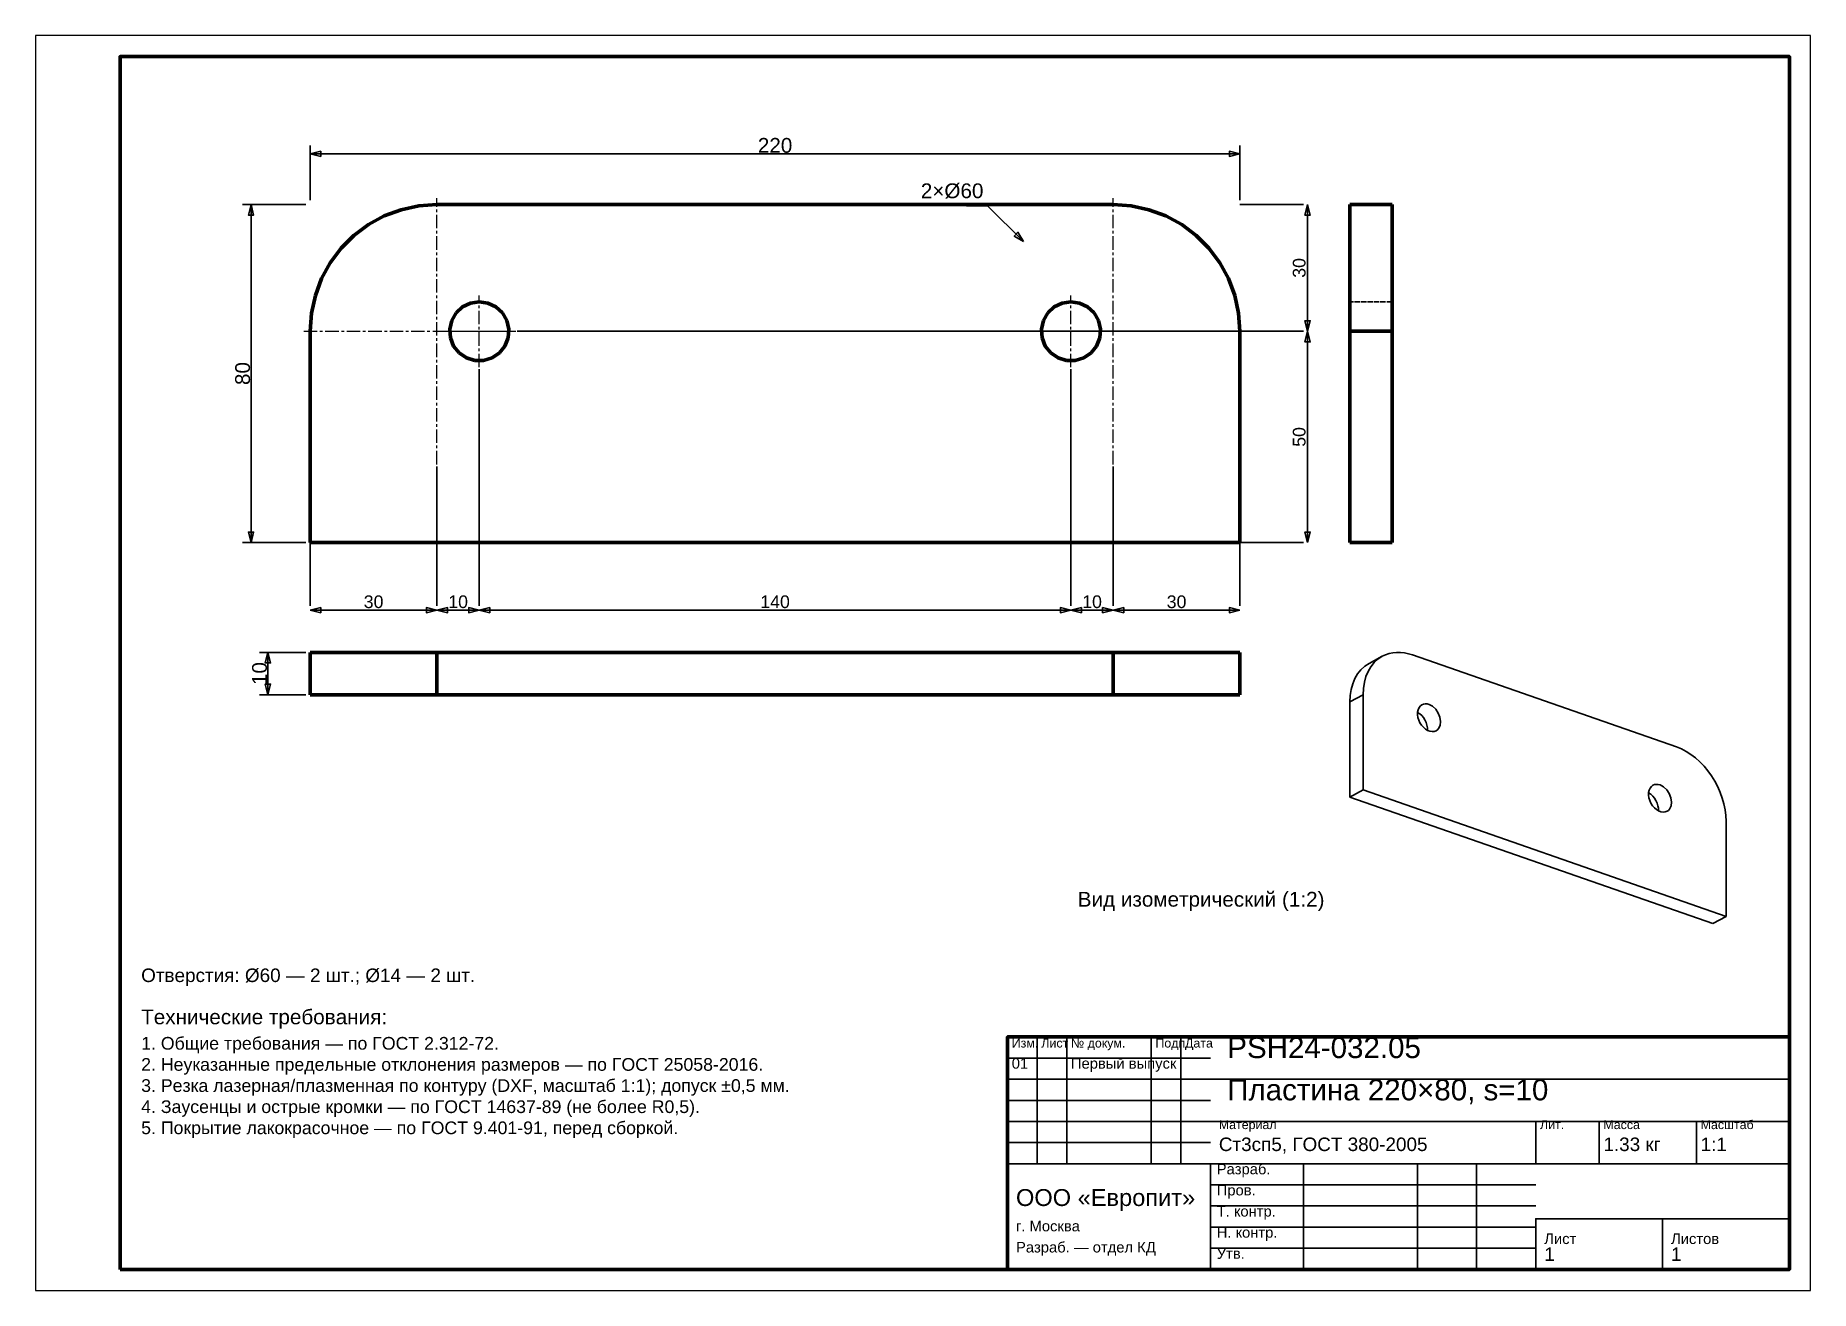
# Model space of a CAD drawing. Header units: millimetres. Extents: x 0 to 420, y 0 to 297.
import ezdxf
from ezdxf.enums import TextEntityAlignment as Align

# ---------------------------------------------------------------- set-up
doc = ezdxf.new("R2010")
doc.units = ezdxf.units.MM
doc.linetypes.add('CENTER', pattern=[5.08, 3.175, -0.635, 0.635, -0.635])
doc.linetypes.add('DASHED', pattern=[1.524, 1.27, -0.254])
doc.styles.add('GOST', font='Arial')

msp = doc.modelspace()

# ---------------------------------------------------------------- linework, layer by layer
at = {"color": 7, "lineweight": 35}
for p, q in [((65, 258), (65, 271)), ((65, 269), (285, 269)), ((285, 258), (285, 271)), ((64, 257), (49, 257)), ((51, 177), (51, 257)), ((225.3, 256.7), (220.3, 256.7)), ((233.79, 248.21), (225.3, 256.7)), ((285, 257), (300, 257)), ((300, 257), (299, 257)), ((301, 227), (301, 257)), ((114, 227), (300, 227)), ((127, 227), (300, 227)), ((254, 227), (300, 227)), ((287, 227), (300, 227)), ((300, 227), (299, 227)), ((300, 227), (299, 227)), ((301, 177), (301, 227)), ((105, 218), (105, 162)), ((245, 218), (245, 162)), ((95, 195), (95, 162)), ((255, 195), (255, 162)), ((64, 177), (49, 177)), ((65, 177), (65, 162)), ((285, 177), (285, 162)), ((285, 177), (300, 177)), ((300, 177), (299, 177)), ((65, 162), (65, 163)), ((65, 161), (95, 161)), ((95, 162), (95, 163)), ((95, 162), (95, 163)), ((95, 161), (105, 161)), ((105, 162), (105, 163)), ((105, 162), (105, 163)), ((105, 161), (245, 161)), ((245, 162), (245, 163)), ((245, 162), (245, 163)), ((245, 161), (255, 161)), ((255, 162), (255, 163)), ((255, 162), (255, 163)), ((255, 161), (285, 161)), ((285, 162), (285, 163)), ((64, 151), (53, 151)), ((55, 141), (55, 151)), ((64, 141), (53, 141)), ((237, 30), (237, 60)), ((244, 30), (244, 60)), ((264, 30), (264, 60)), ((271, 30), (271, 60)), ((230, 55), (278, 55)), ((230, 50), (278, 50)), ((278, 50), (415, 50)), ((230, 45), (278, 45)), ((230, 40), (278, 40)), ((278, 40), (415, 40)), ((355, 30), (355, 40)), ((370, 30), (370, 40)), ((393, 30), (393, 40)), ((230, 35), (278, 35)), ((230, 30), (278, 30)), ((278, 30), (415, 30)), ((300, 5), (300, 30)), ((327, 5), (327, 30)), ((341, 5), (341, 30)), ((278, 25), (355, 25)), ((278, 20), (355, 20)), ((355, 17), (415, 17)), ((278, 15), (355, 15)), ((278, 10), (355, 10))]:
    msp.add_line(p, q, dxfattribs=at)
at = {"color": 1, "lineweight": 70}
for p, q in [((90.73, 256.69), (86.55, 255.78)), ((95, 257), (90.73, 256.69)), ((255, 257), (95, 257)), ((259.27, 256.69), (255, 257)), ((263.45, 255.78), (259.27, 256.69)), ((311, 257), (321, 257)), ((311, 256.81), (311, 257)), ((311, 256.25), (311, 256.81)), ((311, 255.32), (311, 256.25)), ((321, 257), (321, 256.81)), ((321, 256.81), (321, 256.25)), ((321, 256.25), (321, 255.32)), ((78.78, 252.24), (75.35, 249.67)), ((82.54, 254.29), (78.78, 252.24)), ((86.55, 255.78), (82.54, 254.29)), ((267.46, 254.29), (263.45, 255.78)), ((271.22, 252.24), (267.46, 254.29)), ((274.65, 249.67), (271.22, 252.24)), ((311, 254.03), (311, 255.32)), ((311, 252.4), (311, 254.03)), ((311, 250.45), (311, 252.4)), ((321, 255.32), (321, 254.03)), ((321, 254.03), (321, 252.4)), ((321, 252.4), (321, 250.45)), ((75.35, 249.67), (72.33, 246.65)), ((277.67, 246.65), (274.65, 249.67)), ((311, 248.21), (311, 250.45)), ((311, 245.7), (311, 248.21)), ((321, 250.45), (321, 248.21)), ((321, 248.21), (321, 245.7)), ((72.33, 246.65), (69.76, 243.22)), ((280.24, 243.22), (277.67, 246.65)), ((311, 242.96), (311, 245.7)), ((321, 245.7), (321, 242.96)), ((67.71, 239.46), (66.22, 235.45)), ((69.76, 243.22), (67.71, 239.46)), ((282.29, 239.46), (280.24, 243.22)), ((283.78, 235.45), (282.29, 239.46)), ((311, 240.02), (311, 242.96)), ((311, 236.91), (311, 240.02)), ((321, 242.96), (321, 240.02)), ((321, 240.02), (321, 236.91)), ((66.22, 235.45), (65.31, 231.27)), ((284.69, 231.27), (283.78, 235.45)), ((311, 233.68), (311, 236.91)), ((321, 236.91), (321, 233.68)), ((65.31, 231.27), (65, 227)), ((99.53, 231.36), (98.48, 229.56)), ((101.06, 232.78), (99.53, 231.36)), ((102.94, 233.69), (101.06, 232.78)), ((105, 234), (102.94, 233.69)), ((107.06, 233.69), (105, 234)), ((108.94, 232.78), (107.06, 233.69)), ((110.47, 231.36), (108.94, 232.78)), ((111.52, 229.56), (110.47, 231.36)), ((239.53, 231.36), (238.48, 229.56)), ((241.06, 232.78), (239.53, 231.36)), ((242.94, 233.69), (241.06, 232.78)), ((245, 234), (242.94, 233.69)), ((247.06, 233.69), (245, 234)), ((248.94, 232.78), (247.06, 233.69)), ((250.47, 231.36), (248.94, 232.78)), ((251.52, 229.56), (250.47, 231.36)), ((285, 227), (284.69, 231.27)), ((311, 230.36), (311, 233.68)), ((321, 233.68), (321, 230.36)), ((65, 227), (65, 177)), ((98.48, 229.56), (98.02, 227.52)), ((98.02, 227.52), (98.18, 225.44)), ((111.98, 227.52), (111.52, 229.56)), ((111.82, 225.44), (111.98, 227.52)), ((238.48, 229.56), (238.02, 227.52)), ((238.02, 227.52), (238.18, 225.44)), ((251.98, 227.52), (251.52, 229.56)), ((251.82, 225.44), (251.98, 227.52)), ((285, 177), (285, 227)), ((311, 227), (311, 230.36)), ((311, 227), (311, 177)), ((321, 227), (311, 227)), ((321, 230.36), (321, 227)), ((321, 227), (321, 177)), ((98.18, 225.44), (98.94, 223.5)), ((98.94, 223.5), (100.24, 221.87)), ((109.76, 221.87), (111.06, 223.5)), ((111.06, 223.5), (111.82, 225.44)), ((238.18, 225.44), (238.94, 223.5)), ((238.94, 223.5), (240.24, 221.87)), ((249.76, 221.87), (251.06, 223.5)), ((251.06, 223.5), (251.82, 225.44)), ((100.24, 221.87), (101.96, 220.69)), ((101.96, 220.69), (103.96, 220.08)), ((103.96, 220.08), (106.04, 220.08)), ((106.04, 220.08), (108.04, 220.69)), ((108.04, 220.69), (109.76, 221.87)), ((240.24, 221.87), (241.96, 220.69)), ((241.96, 220.69), (243.96, 220.08)), ((243.96, 220.08), (246.04, 220.08)), ((246.04, 220.08), (248.04, 220.69)), ((248.04, 220.69), (249.76, 221.87)), ((65, 177), (285, 177)), ((311, 177), (321, 177)), ((65, 151), (65.19, 151)), ((65, 141), (65, 151)), ((65.19, 151), (65.75, 151)), ((65.75, 151), (66.68, 151)), ((66.68, 151), (67.97, 151)), ((67.97, 151), (69.6, 151)), ((69.6, 151), (71.55, 151)), ((71.55, 151), (73.79, 151)), ((73.79, 151), (76.3, 151)), ((76.3, 151), (79.04, 151)), ((79.04, 151), (81.98, 151)), ((81.98, 151), (85.09, 151)), ((85.09, 151), (88.32, 151)), ((88.32, 151), (91.64, 151)), ((91.64, 151), (95, 151)), ((95, 151), (255, 151)), ((95, 151), (95, 141)), ((255, 151), (258.36, 151)), ((255, 141), (255, 151)), ((258.36, 151), (261.68, 151)), ((261.68, 151), (264.91, 151)), ((264.91, 151), (268.02, 151)), ((268.02, 151), (270.96, 151)), ((270.96, 151), (273.7, 151)), ((273.7, 151), (276.21, 151)), ((276.21, 151), (278.45, 151)), ((278.45, 151), (280.4, 151)), ((280.4, 151), (282.03, 151)), ((282.03, 151), (283.32, 151)), ((283.32, 151), (284.25, 151)), ((284.25, 151), (284.81, 151)), ((284.81, 151), (285, 151)), ((285, 151), (285, 141)), ((65.19, 141), (65, 141)), ((65.75, 141), (65.19, 141)), ((66.68, 141), (65.75, 141)), ((67.97, 141), (66.68, 141)), ((69.6, 141), (67.97, 141)), ((71.55, 141), (69.6, 141)), ((73.79, 141), (71.55, 141)), ((76.3, 141), (73.79, 141)), ((79.04, 141), (76.3, 141)), ((81.98, 141), (79.04, 141)), ((85.09, 141), (81.98, 141)), ((88.32, 141), (85.09, 141)), ((91.64, 141), (88.32, 141)), ((95, 141), (91.64, 141)), ((95, 141), (255, 141)), ((258.36, 141), (255, 141)), ((261.68, 141), (258.36, 141)), ((264.91, 141), (261.68, 141)), ((268.02, 141), (264.91, 141)), ((270.96, 141), (268.02, 141)), ((273.7, 141), (270.96, 141)), ((276.21, 141), (273.7, 141)), ((278.45, 141), (276.21, 141)), ((280.4, 141), (278.45, 141)), ((282.03, 141), (280.4, 141)), ((283.32, 141), (282.03, 141)), ((284.25, 141), (283.32, 141)), ((284.81, 141), (284.25, 141)), ((285, 141), (284.81, 141))]:
    msp.add_line(p, q, dxfattribs=at)
at = {"color": 5, "linetype": 'DASHED', "lineweight": 35}
for p, q in [((86.55, 255.78), (90.73, 256.69)), ((90.73, 256.69), (95, 257)), ((255, 257), (95, 257)), ((255, 257), (259.27, 256.69)), ((259.27, 256.69), (263.45, 255.78)), ((321, 257), (311, 257)), ((311, 257), (311, 256.81)), ((311, 256.81), (311, 256.25)), ((311, 256.25), (311, 255.32)), ((321, 256.81), (321, 257)), ((321, 256.25), (321, 256.81)), ((321, 255.32), (321, 256.25)), ((75.35, 249.67), (78.78, 252.24)), ((78.78, 252.24), (82.54, 254.29)), ((82.54, 254.29), (86.55, 255.78)), ((263.45, 255.78), (267.46, 254.29)), ((267.46, 254.29), (271.22, 252.24)), ((271.22, 252.24), (274.65, 249.67)), ((311, 255.32), (311, 254.03)), ((311, 254.03), (311, 252.4)), ((311, 252.4), (311, 250.45)), ((321, 254.03), (321, 255.32)), ((321, 252.4), (321, 254.03)), ((321, 250.45), (321, 252.4)), ((72.33, 246.65), (75.35, 249.67)), ((274.65, 249.67), (277.67, 246.65)), ((311, 250.45), (311, 248.21)), ((311, 248.21), (311, 245.7)), ((321, 248.21), (321, 250.45)), ((321, 245.7), (321, 248.21)), ((69.76, 243.22), (72.33, 246.65)), ((277.67, 246.65), (280.24, 243.22)), ((311, 245.7), (311, 242.96)), ((321, 242.96), (321, 245.7)), ((66.22, 235.45), (67.71, 239.46)), ((67.71, 239.46), (69.76, 243.22)), ((280.24, 243.22), (282.29, 239.46)), ((282.29, 239.46), (283.78, 235.45)), ((311, 242.96), (311, 240.02)), ((311, 240.02), (311, 236.91)), ((321, 240.02), (321, 242.96)), ((321, 236.91), (321, 240.02)), ((65.31, 231.27), (66.22, 235.45)), ((283.78, 235.45), (284.69, 231.27)), ((311, 236.91), (311, 233.68)), ((321, 233.68), (321, 236.91)), ((65, 227), (65.31, 231.27)), ((98.48, 229.56), (99.53, 231.36)), ((99.53, 231.36), (101.06, 232.78)), ((101.06, 232.78), (102.94, 233.69)), ((102.94, 233.69), (105, 234)), ((105, 234), (107.06, 233.69)), ((107.06, 233.69), (108.94, 232.78)), ((108.94, 232.78), (110.47, 231.36)), ((110.47, 231.36), (111.52, 229.56)), ((238.48, 229.56), (239.53, 231.36)), ((239.53, 231.36), (241.06, 232.78)), ((241.06, 232.78), (242.94, 233.69)), ((242.94, 233.69), (245, 234)), ((245, 234), (247.06, 233.69)), ((247.06, 233.69), (248.94, 232.78)), ((248.94, 232.78), (250.47, 231.36)), ((250.47, 231.36), (251.52, 229.56)), ((284.69, 231.27), (285, 227)), ((321, 234), (311, 234)), ((311, 234), (311, 233.82)), ((311, 233.82), (311, 234)), ((321, 234), (311, 234)), ((311, 234), (311, 233.82)), ((311, 233.82), (311, 234)), ((311, 233.82), (311, 233.31)), ((311, 233.31), (311, 233.82)), ((311, 233.82), (311, 233.31)), ((311, 233.31), (311, 233.82)), ((311, 233.68), (311, 230.36)), ((311, 233.31), (311, 232.47)), ((311, 232.47), (311, 233.31)), ((311, 233.31), (311, 232.47)), ((311, 232.47), (311, 233.31)), ((311, 232.47), (311, 231.36)), ((311, 231.36), (311, 232.47)), ((311, 232.47), (311, 231.36)), ((311, 231.36), (311, 232.47)), ((311, 231.36), (311, 230.04)), ((311, 230.04), (311, 231.36)), ((311, 231.36), (311, 230.04)), ((311, 230.04), (311, 231.36)), ((321, 234), (321, 233.82)), ((321, 233.82), (321, 234)), ((321, 234), (321, 233.82)), ((321, 233.82), (321, 234)), ((321, 233.82), (321, 233.31)), ((321, 233.31), (321, 233.82)), ((321, 233.82), (321, 233.31)), ((321, 233.31), (321, 233.82)), ((321, 230.36), (321, 233.68)), ((321, 233.31), (321, 232.47)), ((321, 232.47), (321, 233.31)), ((321, 233.31), (321, 232.47)), ((321, 232.47), (321, 233.31)), ((321, 232.47), (321, 231.36)), ((321, 231.36), (321, 232.47)), ((321, 232.47), (321, 231.36)), ((321, 231.36), (321, 232.47)), ((321, 231.36), (321, 230.04)), ((321, 230.04), (321, 231.36)), ((321, 231.36), (321, 230.04)), ((321, 230.04), (321, 231.36)), ((65, 227), (65, 177)), ((98.02, 227.52), (98.48, 229.56)), ((98.18, 225.44), (98.02, 227.52)), ((111.52, 229.56), (111.98, 227.52)), ((111.98, 227.52), (111.82, 225.44)), ((238.02, 227.52), (238.48, 229.56)), ((238.18, 225.44), (238.02, 227.52)), ((251.52, 229.56), (251.98, 227.52)), ((251.98, 227.52), (251.82, 225.44)), ((285, 177), (285, 227)), ((311, 230.36), (311, 227)), ((311, 230.04), (311, 228.56)), ((311, 228.56), (311, 230.04)), ((311, 230.04), (311, 228.56)), ((311, 228.56), (311, 230.04)), ((311, 228.56), (311, 227)), ((311, 227), (311, 228.56)), ((311, 228.56), (311, 227)), ((311, 227), (311, 228.56)), ((311, 227), (311, 225.44)), ((311, 225.44), (311, 227)), ((311, 227), (311, 225.44)), ((311, 225.44), (311, 227)), ((311, 177), (311, 227)), ((321, 227), (321, 230.36)), ((321, 230.04), (321, 228.56)), ((321, 228.56), (321, 230.04)), ((321, 230.04), (321, 228.56)), ((321, 228.56), (321, 230.04)), ((321, 228.56), (321, 227)), ((321, 227), (321, 228.56)), ((321, 228.56), (321, 227)), ((321, 227), (321, 228.56)), ((321, 227), (321, 225.44)), ((321, 225.44), (321, 227)), ((321, 227), (321, 225.44)), ((321, 225.44), (321, 227)), ((321, 177), (321, 227)), ((98.94, 223.5), (98.18, 225.44)), ((100.24, 221.87), (98.94, 223.5)), ((111.06, 223.5), (109.76, 221.87)), ((111.82, 225.44), (111.06, 223.5)), ((238.94, 223.5), (238.18, 225.44)), ((240.24, 221.87), (238.94, 223.5)), ((251.06, 223.5), (249.76, 221.87)), ((251.82, 225.44), (251.06, 223.5)), ((311, 225.44), (311, 223.96)), ((311, 223.96), (311, 225.44)), ((311, 225.44), (311, 223.96)), ((311, 223.96), (311, 225.44)), ((311, 223.96), (311, 222.64)), ((311, 222.64), (311, 223.96)), ((311, 223.96), (311, 222.64)), ((311, 222.64), (311, 223.96)), ((311, 222.64), (311, 221.53)), ((311, 221.53), (311, 222.64)), ((311, 222.64), (311, 221.53)), ((311, 221.53), (311, 222.64)), ((321, 225.44), (321, 223.96)), ((321, 223.96), (321, 225.44)), ((321, 225.44), (321, 223.96)), ((321, 223.96), (321, 225.44)), ((321, 223.96), (321, 222.64)), ((321, 222.64), (321, 223.96)), ((321, 223.96), (321, 222.64)), ((321, 222.64), (321, 223.96)), ((321, 222.64), (321, 221.53)), ((321, 221.53), (321, 222.64)), ((321, 222.64), (321, 221.53)), ((321, 221.53), (321, 222.64)), ((101.96, 220.69), (100.24, 221.87)), ((103.96, 220.08), (101.96, 220.69)), ((106.04, 220.08), (103.96, 220.08)), ((108.04, 220.69), (106.04, 220.08)), ((109.76, 221.87), (108.04, 220.69)), ((241.96, 220.69), (240.24, 221.87)), ((243.96, 220.08), (241.96, 220.69)), ((246.04, 220.08), (243.96, 220.08)), ((248.04, 220.69), (246.04, 220.08)), ((249.76, 221.87), (248.04, 220.69)), ((311, 221.53), (311, 220.69)), ((311, 220.69), (311, 221.53)), ((311, 221.53), (311, 220.69)), ((311, 220.69), (311, 221.53)), ((311, 220.69), (311, 220.18)), ((311, 220.18), (311, 220.69)), ((311, 220.69), (311, 220.18)), ((311, 220.18), (311, 220.69)), ((311, 220.18), (311, 220)), ((311, 220), (311, 220.18)), ((311, 220.18), (311, 220)), ((311, 220), (311, 220.18)), ((321, 221.53), (321, 220.69)), ((321, 220.69), (321, 221.53)), ((321, 221.53), (321, 220.69)), ((321, 220.69), (321, 221.53)), ((321, 220.69), (321, 220.18)), ((321, 220.18), (321, 220.69)), ((321, 220.69), (321, 220.18)), ((321, 220.18), (321, 220.69)), ((321, 220.18), (321, 220)), ((321, 220), (321, 220.18)), ((321, 220.18), (321, 220)), ((321, 220), (321, 220.18)), ((65, 177), (285, 177)), ((311, 177), (321, 177)), ((285, 151), (65, 151)), ((65, 141), (65, 151)), ((98.18, 151), (98, 151)), ((98, 151), (98.04, 151)), ((98.04, 151), (98.18, 151)), ((98.69, 151), (98.18, 151)), ((98.18, 151), (98.39, 151)), ((98.39, 151), (98.69, 151)), ((99.53, 151), (98.69, 151)), ((98.69, 151), (99.07, 151)), ((99.07, 151), (99.53, 151)), ((100.64, 151), (99.53, 151)), ((99.53, 151), (100.05, 151)), ((100.05, 151), (100.64, 151)), ((101.96, 151), (100.64, 151)), ((100.64, 151), (101.28, 151)), ((101.28, 151), (101.96, 151)), ((103.44, 151), (101.96, 151)), ((101.96, 151), (102.69, 151)), ((102.69, 151), (103.44, 151)), ((105, 151), (103.44, 151)), ((103.44, 151), (104.22, 151)), ((104.22, 151), (105, 151)), ((105, 151), (105.78, 151)), ((106.56, 151), (105, 151)), ((105.78, 151), (106.56, 151)), ((106.56, 151), (107.31, 151)), ((108.04, 151), (106.56, 151)), ((107.31, 151), (108.04, 151)), ((108.04, 151), (108.72, 151)), ((109.36, 151), (108.04, 151)), ((108.72, 151), (109.36, 151)), ((109.36, 151), (109.95, 151)), ((110.47, 151), (109.36, 151)), ((109.95, 151), (110.47, 151)), ((110.47, 151), (110.93, 151)), ((111.31, 151), (110.47, 151)), ((110.93, 151), (111.31, 151)), ((111.31, 151), (111.61, 151)), ((111.82, 151), (111.31, 151)), ((111.61, 151), (111.82, 151)), ((111.82, 151), (111.96, 151)), ((112, 151), (111.82, 151)), ((111.96, 151), (112, 151)), ((238.18, 151), (238, 151)), ((238, 151), (238.04, 151)), ((238.04, 151), (238.18, 151)), ((238.69, 151), (238.18, 151)), ((238.18, 151), (238.39, 151)), ((238.39, 151), (238.69, 151)), ((239.53, 151), (238.69, 151)), ((238.69, 151), (239.07, 151)), ((239.07, 151), (239.53, 151)), ((240.64, 151), (239.53, 151)), ((239.53, 151), (240.05, 151)), ((240.05, 151), (240.64, 151)), ((241.96, 151), (240.64, 151)), ((240.64, 151), (241.28, 151)), ((241.28, 151), (241.96, 151)), ((243.44, 151), (241.96, 151)), ((241.96, 151), (242.69, 151)), ((242.69, 151), (243.44, 151)), ((245, 151), (243.44, 151)), ((243.44, 151), (244.22, 151)), ((244.22, 151), (245, 151)), ((245, 151), (245.78, 151)), ((246.56, 151), (245, 151)), ((245.78, 151), (246.56, 151)), ((246.56, 151), (247.31, 151)), ((248.04, 151), (246.56, 151)), ((247.31, 151), (248.04, 151)), ((248.04, 151), (248.72, 151)), ((249.36, 151), (248.04, 151)), ((248.72, 151), (249.36, 151)), ((249.36, 151), (249.95, 151)), ((250.47, 151), (249.36, 151)), ((249.95, 151), (250.47, 151)), ((250.47, 151), (250.93, 151)), ((251.31, 151), (250.47, 151)), ((250.93, 151), (251.31, 151)), ((251.31, 151), (251.61, 151)), ((251.82, 151), (251.31, 151)), ((251.61, 151), (251.82, 151)), ((251.82, 151), (251.96, 151)), ((252, 151), (251.82, 151)), ((251.96, 151), (252, 151)), ((285, 141), (285, 151)), ((285, 141), (65, 141)), ((98.04, 141), (98, 141)), ((98, 141), (98.18, 141)), ((98.18, 141), (98.04, 141)), ((98.39, 141), (98.18, 141)), ((98.18, 141), (98.69, 141)), ((98.69, 141), (98.39, 141)), ((99.07, 141), (98.69, 141)), ((98.69, 141), (99.53, 141)), ((99.53, 141), (99.07, 141)), ((100.05, 141), (99.53, 141)), ((99.53, 141), (100.64, 141)), ((100.64, 141), (100.05, 141)), ((101.28, 141), (100.64, 141)), ((100.64, 141), (101.96, 141)), ((101.96, 141), (101.28, 141)), ((102.69, 141), (101.96, 141)), ((101.96, 141), (103.44, 141)), ((103.44, 141), (102.69, 141)), ((104.22, 141), (103.44, 141)), ((103.44, 141), (105, 141)), ((105, 141), (104.22, 141)), ((105, 141), (106.56, 141)), ((105.78, 141), (105, 141)), ((106.56, 141), (105.78, 141)), ((106.56, 141), (108.04, 141)), ((107.31, 141), (106.56, 141)), ((108.04, 141), (107.31, 141)), ((108.04, 141), (109.36, 141)), ((108.72, 141), (108.04, 141)), ((109.36, 141), (108.72, 141)), ((109.36, 141), (110.47, 141)), ((109.95, 141), (109.36, 141)), ((110.47, 141), (109.95, 141)), ((110.47, 141), (111.31, 141)), ((110.93, 141), (110.47, 141)), ((111.31, 141), (110.93, 141)), ((111.31, 141), (111.82, 141)), ((111.61, 141), (111.31, 141)), ((111.82, 141), (111.61, 141)), ((111.82, 141), (112, 141)), ((111.96, 141), (111.82, 141)), ((112, 141), (111.96, 141)), ((238.04, 141), (238, 141)), ((238, 141), (238.18, 141)), ((238.18, 141), (238.04, 141)), ((238.39, 141), (238.18, 141)), ((238.18, 141), (238.69, 141)), ((238.69, 141), (238.39, 141)), ((239.07, 141), (238.69, 141)), ((238.69, 141), (239.53, 141)), ((239.53, 141), (239.07, 141)), ((240.05, 141), (239.53, 141)), ((239.53, 141), (240.64, 141)), ((240.64, 141), (240.05, 141)), ((241.28, 141), (240.64, 141)), ((240.64, 141), (241.96, 141)), ((241.96, 141), (241.28, 141)), ((242.69, 141), (241.96, 141)), ((241.96, 141), (243.44, 141)), ((243.44, 141), (242.69, 141)), ((244.22, 141), (243.44, 141)), ((243.44, 141), (245, 141)), ((245, 141), (244.22, 141)), ((245, 141), (246.56, 141)), ((245.78, 141), (245, 141)), ((246.56, 141), (245.78, 141)), ((246.56, 141), (248.04, 141)), ((247.31, 141), (246.56, 141)), ((248.04, 141), (247.31, 141)), ((248.04, 141), (249.36, 141)), ((248.72, 141), (248.04, 141)), ((249.36, 141), (248.72, 141)), ((249.36, 141), (250.47, 141)), ((249.95, 141), (249.36, 141)), ((250.47, 141), (249.95, 141)), ((250.47, 141), (251.31, 141)), ((250.93, 141), (250.47, 141)), ((251.31, 141), (250.93, 141)), ((251.31, 141), (251.82, 141)), ((251.61, 141), (251.31, 141)), ((251.82, 141), (251.61, 141)), ((251.82, 141), (252, 141)), ((251.96, 141), (251.82, 141)), ((252, 141), (251.96, 141))]:
    msp.add_line(p, q, dxfattribs=at)
at = {"color": 4, "linetype": 'CENTER', "lineweight": 25}
for p, q in [((95, 195.5), (95, 258.5)), ((255, 195.5), (255, 258.5)), ((105, 218.5), (105, 235.5)), ((245, 218.5), (245, 235.5)), ((63.5, 227), (126.5, 227)), ((96.5, 227), (113.5, 227)), ((223.5, 227), (286.5, 227)), ((236.5, 227), (253.5, 227))]:
    msp.add_line(p, q, dxfattribs=at)
at = {"color": 1, "lineweight": 35}
for p, q in [((313.63, 146.9), (314.53, 147.72)), ((314.53, 147.72), (315.54, 148.38)), ((315.97, 147.62), (315.32, 146.51)), ((318.66, 150.08), (315.54, 148.38)), ((316.76, 148.6), (315.97, 147.62)), ((317.66, 149.42), (316.76, 148.6)), ((318.66, 150.08), (317.66, 149.42)), ((319.45, 150.45), (318.66, 150.08)), ((320.28, 150.73), (319.45, 150.45)), ((321.15, 150.91), (320.28, 150.73)), ((322.04, 151), (321.15, 150.91)), ((322.97, 150.99), (322.04, 151)), ((323.91, 150.89), (322.97, 150.99)), ((324.87, 150.7), (323.91, 150.89)), ((325.84, 150.41), (324.87, 150.7)), ((325.84, 150.41), (388.31, 128.63)), ((311.3, 142.23), (311.68, 143.58)), ((311.68, 143.58), (312.2, 144.81)), ((312.2, 144.81), (312.85, 145.92)), ((312.85, 145.92), (313.63, 146.9)), ((314.43, 143.93), (314.2, 142.5)), ((314.8, 145.28), (314.43, 143.93)), ((315.32, 146.51), (314.8, 145.28)), ((314.12, 140.99), (311, 139.29)), ((311, 139.29), (311.08, 140.79)), ((311, 116.78), (311, 139.29)), ((311.08, 140.79), (311.3, 142.23)), ((314.2, 142.5), (314.12, 140.99)), ((314.12, 118.49), (314.12, 140.99)), ((328.07, 138.62), (327.68, 138.33)), ((328.44, 138.77), (328.07, 138.62)), ((328.86, 138.83), (328.44, 138.77)), ((329.29, 138.81), (328.86, 138.83)), ((329.74, 138.69), (329.29, 138.81)), ((330.58, 138.25), (329.74, 138.69)), ((327.03, 136.88), (327.01, 136.27)), ((327.01, 136.27), (327.1, 135.63)), ((327.02, 136.82), (327.53, 136.5)), ((327.15, 137.45), (327.03, 136.88)), ((327.1, 135.63), (327.3, 134.99)), ((327.37, 137.93), (327.15, 137.45)), ((327.3, 134.99), (327.58, 134.37)), ((327.68, 138.33), (327.37, 137.93)), ((327.53, 136.5), (328, 136.08)), ((328, 136.08), (328.42, 135.58)), ((328.42, 135.58), (328.78, 135.02)), ((328.78, 135.02), (329.06, 134.41)), ((329.06, 134.41), (329.25, 133.79)), ((331.33, 137.55), (330.58, 138.25)), ((331.93, 136.66), (331.33, 137.55)), ((332.33, 135.66), (331.93, 136.66)), ((332.47, 134.65), (332.33, 135.66)), ((332.36, 133.73), (332.47, 134.65)), ((327.58, 134.37), (327.95, 133.79)), ((327.95, 133.79), (328.39, 133.28)), ((328.39, 133.28), (328.87, 132.86)), ((328.87, 132.86), (329.4, 132.54)), ((329.25, 133.79), (329.34, 133.17)), ((329.34, 133.17), (329.34, 132.57)), ((329.4, 132.54), (329.93, 132.33)), ((329.93, 132.33), (330.46, 132.25)), ((330.46, 132.25), (330.96, 132.3)), ((330.96, 132.3), (331.42, 132.47)), ((331.42, 132.47), (331.73, 132.69)), ((331.73, 132.69), (331.99, 132.98)), ((331.99, 132.98), (332.36, 133.73)), ((389.45, 128.16), (388.31, 128.63)), ((390.59, 127.57), (389.45, 128.16)), ((391.71, 126.86), (390.59, 127.57)), ((392.79, 126.04), (391.71, 126.86)), ((393.83, 125.11), (392.79, 126.04)), ((394.81, 124.08), (393.83, 125.11)), ((395.74, 122.97), (394.81, 124.08)), ((396.59, 121.79), (395.74, 122.97)), ((314.12, 118.49), (311, 116.78)), ((400.02, 88.54), (314.12, 118.49)), ((381.69, 117.83), (381.68, 117.22)), ((381.68, 117.76), (382.19, 117.44)), ((381.81, 118.39), (381.69, 117.83)), ((382.03, 118.88), (381.81, 118.39)), ((382.34, 119.27), (382.03, 118.88)), ((382.73, 119.56), (382.34, 119.27)), ((383.1, 119.71), (382.73, 119.56)), ((383.52, 119.78), (383.1, 119.71)), ((383.95, 119.75), (383.52, 119.78)), ((384.4, 119.64), (383.95, 119.75)), ((385.24, 119.2), (384.4, 119.64)), ((385.99, 118.5), (385.24, 119.2)), ((386.59, 117.61), (385.99, 118.5)), ((386.99, 116.61), (386.59, 117.61)), ((397.36, 120.54), (396.59, 121.79)), ((398.05, 119.23), (397.36, 120.54)), ((398.64, 117.89), (398.05, 119.23)), ((399.13, 116.52), (398.64, 117.89)), ((396.9, 86.84), (311, 116.78)), ((381.68, 117.22), (381.77, 116.58)), ((381.77, 116.58), (381.96, 115.93)), ((381.96, 115.93), (382.24, 115.31)), ((382.19, 117.44), (382.66, 117.02)), ((382.24, 115.31), (382.61, 114.73)), ((382.61, 114.73), (383.05, 114.22)), ((382.66, 117.02), (383.08, 116.52)), ((383.05, 114.22), (383.54, 113.8)), ((383.08, 116.52), (383.44, 115.96)), ((383.44, 115.96), (383.72, 115.36)), ((383.54, 113.8), (384.06, 113.48)), ((383.72, 115.36), (383.91, 114.73)), ((383.91, 114.73), (384, 114.11)), ((384, 114.11), (384, 113.51)), ((384.06, 113.48), (384.59, 113.28)), ((385.62, 113.24), (386.08, 113.41)), ((386.08, 113.41), (386.39, 113.63)), ((386.39, 113.63), (386.66, 113.92)), ((386.66, 113.92), (387.02, 114.67)), ((387.13, 115.6), (386.99, 116.61)), ((387.02, 114.67), (387.13, 115.6)), ((399.51, 115.14), (399.13, 116.52)), ((399.79, 113.76), (399.51, 115.14)), ((399.96, 112.39), (399.79, 113.76)), ((384.59, 113.28), (385.12, 113.2)), ((385.12, 113.2), (385.62, 113.24)), ((400.02, 111.04), (399.96, 112.39)), ((400.02, 111.04), (400.02, 88.54)), ((400.02, 88.54), (396.9, 86.84))]:
    msp.add_line(p, q, dxfattribs=at)
at = {"color": 7, "lineweight": 25}
msp.add_lwpolyline([(0, 0), (420, 0), (420, 297), (0, 297)], close=True, dxfattribs=at)
at = {"color": 7, "lineweight": 70}
for points in [[(20, 5), (415, 5), (415, 292), (20, 292)], [(230, 5), (415, 5), (415, 60), (230, 60)]]:
    msp.add_lwpolyline(points, close=True, dxfattribs=at)
at = {"color": 7, "lineweight": 35}
for points in [[(65, 269), (67.5, 268.38), (67.5, 269.62)], [(285, 269), (282.5, 269.62), (282.5, 268.38)], [(51, 257), (50.38, 254.5), (51.62, 254.5)], [(301, 257), (300.38, 254.5), (301.62, 254.5)], [(233.79, 248.21), (232.46, 250.42), (231.58, 249.54)], [(301, 227), (301.62, 229.5), (300.38, 229.5)], [(301, 227), (300.38, 224.5), (301.62, 224.5)], [(51, 177), (51.62, 179.5), (50.38, 179.5)], [(301, 177), (301.62, 179.5), (300.38, 179.5)], [(65, 161), (67.5, 160.38), (67.5, 161.62)], [(95, 161), (92.5, 161.62), (92.5, 160.38)], [(95, 161), (97.5, 160.38), (97.5, 161.62)], [(105, 161), (102.5, 161.62), (102.5, 160.38)], [(105, 161), (107.5, 160.38), (107.5, 161.62)], [(245, 161), (242.5, 161.62), (242.5, 160.38)], [(245, 161), (247.5, 160.38), (247.5, 161.62)], [(255, 161), (252.5, 161.62), (252.5, 160.38)], [(255, 161), (257.5, 160.38), (257.5, 161.62)], [(285, 161), (282.5, 161.62), (282.5, 160.38)], [(55, 151), (54.38, 148.5), (55.62, 148.5)], [(55, 141), (55.62, 143.5), (54.38, 143.5)], [(230, 5), (278, 5), (278, 30), (230, 30)], [(355, 5), (385, 5), (385, 17), (355, 17)], [(385, 5), (415, 5), (415, 17), (385, 17)]]:
    msp.add_lwpolyline(points, close=True, dxfattribs=at)

# ---------------------------------------------------------------- texts
at = {"color": 7, "style": 'GOST'}
for s, height, p in [('220', 3.5, (175, 271)), ('30', 3, (80, 163)), ('10', 3, (100, 163)), ('140', 3, (175, 163)), ('10', 3, (250, 163)), ('30', 3, (270, 163))]:
    msp.add_text(s, height=height, dxfattribs=at).set_placement(p, align=Align.MIDDLE)
msp.add_text('2×Ø60', height=3.5, dxfattribs=at).set_placement((224.3, 258.5), align=Align.RIGHT)
for s, height, p in [('30', 3, (299, 242)), ('80', 3.5, (49, 217)), ('50', 3, (299, 202)), ('10', 3.5, (53, 146))]:
    msp.add_text(s, height=height, rotation=90, dxfattribs=at).set_placement(p, align=Align.MIDDLE)
at = {"color": 3, "style": 'GOST'}
msp.add_text('Вид изометрический (1:2)', height=3.5, dxfattribs=at).set_placement((305, 90.84), align=Align.RIGHT)
at = {"color": 6, "style": 'GOST'}
msp.add_text('Отверстия: Ø60 — 2 шт.; Ø14 — 2 шт.', height=3.2, dxfattribs=at).set_placement((25, 73))
at = {"color": 3, "style": 'GOST'}
for s, height, p in [('Технические требования:', 3.5, (25, 63)), ('1. Общие требования — по ГОСТ 2.312-72.', 3, (25, 57)), ('Изм.', 2.1, (231, 57.5)), ('Лист', 2.1, (238, 57.5)), ('№ докум.', 2.1, (245, 57.5)), ('Подп.', 2.1, (265, 57.5)), ('Дата', 2.1, (272, 57.5)), ('PSH24-032.05', 5, (282, 55)), ('2. Неуказанные предельные отклонения размеров — по ГОСТ 25058-2016.', 3, (25, 52)), ('01', 2.5, (231, 52.5)), ('Первый выпуск', 2.5, (245, 52.5)), ('3. Резка лазерная/плазменная по контуру (DXF, масштаб 1:1); допуск ±0,5 мм.', 3, (25, 47)), ('Пластина 220×80, s=10', 5, (282, 45)), ('4. Заусенцы и острые кромки — по ГОСТ 14637-89 (не более R0,5).', 3, (25, 42)), ('5. Покрытие лакокрасочное — по ГОСТ 9.401-91, перед сборкой.', 3, (25, 37)), ('Материал', 2.1, (280, 38.2)), ('Лит.', 2.1, (356, 38.2)), ('Масса', 2.1, (371, 38.2)), ('Масштаб', 2.1, (394, 38.2)), ('Ст3сп5, ГОСТ 380-2005', 3.2, (280, 33)), ('1.33 кг', 3.2, (371, 33)), ('1:1', 3.2, (394, 33)), ('Разраб.', 2.5, (279.5, 27.5)), ('ООО «Европит»', 4, (232, 20)), ('Пров.', 2.5, (279.5, 22.5)), ('Т. контр.', 2.5, (279.5, 17.5)), ('г. Москва', 2.5, (232, 14)), ('Н. контр.', 2.5, (279.5, 12.5)), ('Лист', 2.5, (357, 11)), ('Листов', 2.5, (387, 11)), ('Разраб. — отдел КД', 2.5, (232, 9)), ('Утв.', 2.5, (279.5, 7.5)), ('1', 3.2, (357, 7)), ('1', 3.2, (387, 7))]:
    msp.add_text(s, height=height, dxfattribs=at).set_placement(p)

doc.saveas('drawing.dxf')
